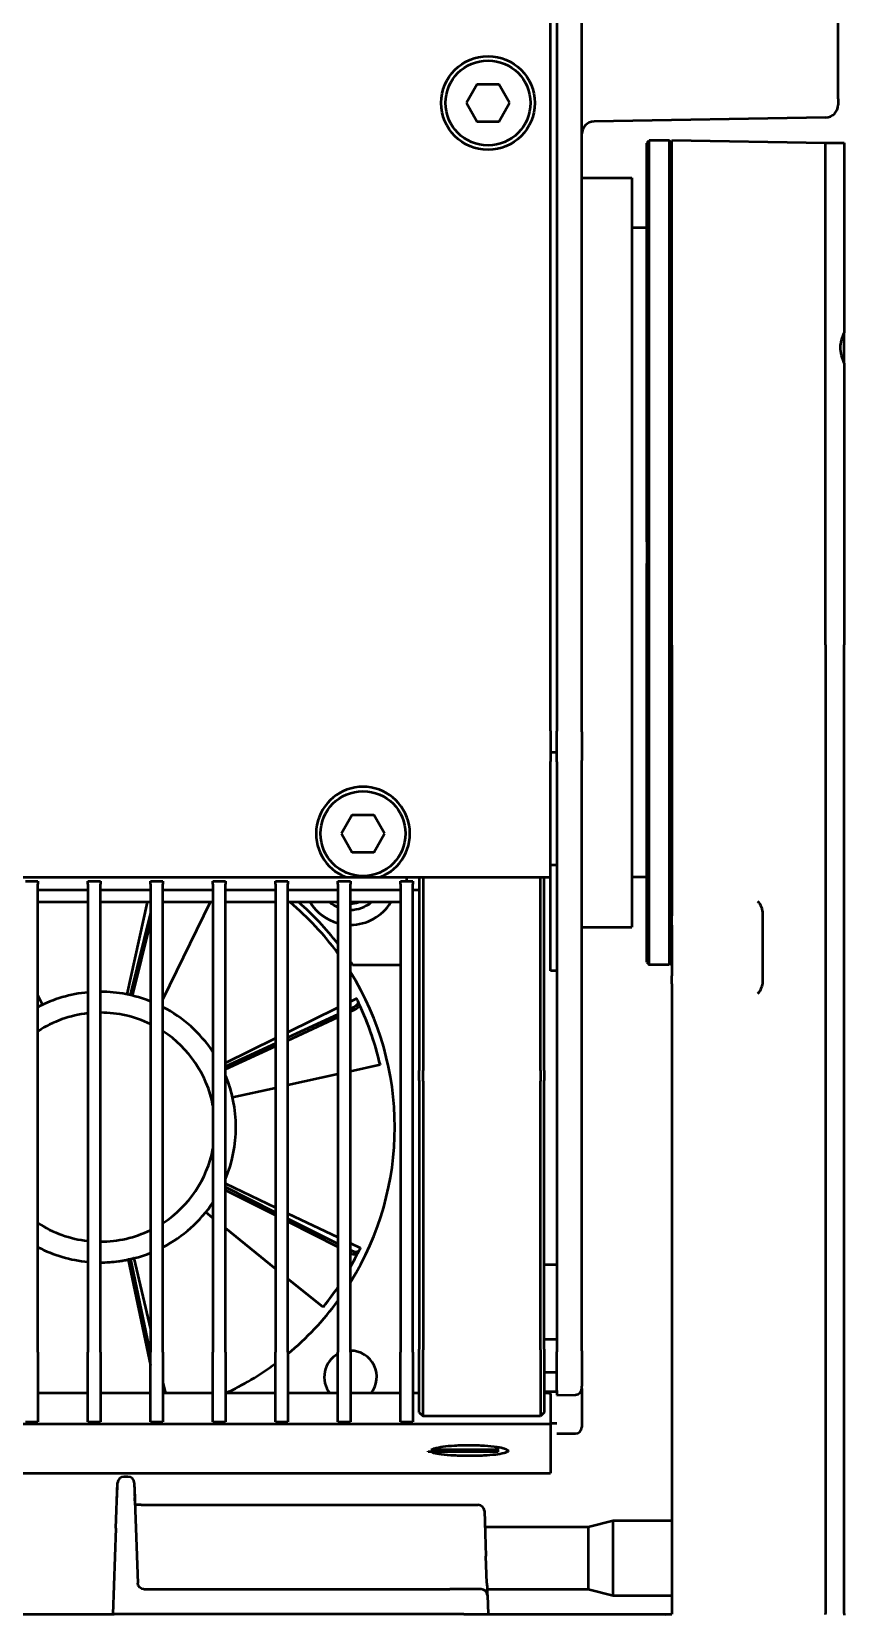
# Model space of a CAD drawing. Header units: millimetres. Extents: x 100 to 5488, y 100 to 4218.
# Drawn here: x 2516.1 to 2581.1, y 2160.7 to 2287.5 of the extents above; entities that cross this region are included whole.
import ezdxf

# ---------------------------------------------------------------- set-up
doc = ezdxf.new("R2010")
doc.units = ezdxf.units.MM
doc.header["$LTSCALE"] = 20
doc.layers.add('Visible (ANSI)', color=7, linetype='Continuous', lineweight=50)

msp = doc.modelspace()

# ---------------------------------------------------------------- linework, layer by layer
at = {"layer": 'Visible (ANSI)'}
for p, q in [((2557.613, 2231.479), (2557.613, 2302.433)), ((2558.113, 2302.452), (2558.113, 2231.439)), ((2580.613, 2282.067), (2580.613, 2294.663)), ((2560.113, 2231.403), (2560.113, 2292.922)), ((2551.747, 2283.241), (2550.881, 2281.741)), ((2551.747, 2283.241), (2553.479, 2283.241)), ((2554.345, 2281.741), (2553.479, 2283.241)), ((2550.881, 2281.741), (2551.747, 2280.241)), ((2553.479, 2280.241), (2554.345, 2281.741)), ((2580.613, 2282.067), (2580.613, 2281.581)), ((2553.479, 2280.241), (2551.747, 2280.241)), ((2579.63, 2280.581), (2561.095, 2280.258)), ((2565.363, 2278.591), (2565.313, 2278.529)), ((2565.313, 2246.604), (2565.313, 2278.529)), ((2565.363, 2278.591), (2565.513, 2278.741)), ((2565.513, 2212.741), (2565.513, 2278.741)), ((2567.113, 2278.741), (2565.513, 2278.741)), ((2567.113, 2278.741), (2567.113, 2212.741)), ((2567.313, 2278.541), (2567.113, 2278.741)), ((2567.313, 2238.318), (2567.313, 2278.737)), ((2579.613, 2278.523), (2567.313, 2278.737)), ((2579.613, 2238.362), (2579.613, 2278.541)), ((2579.613, 2278.541), (2581.113, 2278.541)), ((2581.113, 2278.541), (2581.113, 2263.33)), ((2560.113, 2275.741), (2564.113, 2275.741)), ((2564.113, 2275.741), (2564.113, 2215.741)), ((2565.313, 2271.741), (2564.113, 2271.741)), ((2581.113, 2260.921), (2581.113, 2263.33)), ((2581.113, 2260.921), (2581.113, 2238.362)), ((2565.313, 2246.604), (2565.313, 2244.878)), ((2565.313, 2212.952), (2565.313, 2244.878)), ((2567.313, 2238.318), (2567.313, 2217.908)), ((2579.613, 2238.362), (2579.613, 2206.862)), ((2581.113, 2206.862), (2581.113, 2238.362)), ((2557.613, 2231.479), (2557.613, 2229.004)), ((2558.113, 2228.998), (2558.113, 2231.439)), ((2560.113, 2231.403), (2560.113, 2229.09)), ((2558.113, 2229.741), (2557.613, 2229.741)), ((2560.113, 2181.831), (2560.113, 2229.09)), ((2557.613, 2219.741), (2557.613, 2229.004)), ((2558.113, 2228.998), (2558.113, 2181.74)), ((2541.747, 2224.741), (2540.881, 2223.241)), ((2541.747, 2224.741), (2543.479, 2224.741)), ((2544.345, 2223.241), (2543.479, 2224.741)), ((2540.881, 2223.241), (2541.747, 2221.741)), ((2543.479, 2221.741), (2544.345, 2223.241)), ((2543.479, 2221.741), (2541.747, 2221.741)), ((2557.613, 2220.741), (2558.113, 2220.741)), ((2412.959, 2219.741), (2541.266, 2219.741)), ((2515.613, 2219.441), (2516.613, 2219.441)), ((2516.613, 2219.441), (2516.613, 2219.206)), ((2516.613, 2181.713), (2516.613, 2219.206)), ((2520.613, 2219.206), (2520.613, 2219.441)), ((2520.613, 2219.441), (2521.613, 2219.441)), ((2520.613, 2219.206), (2520.613, 2181.713)), ((2521.613, 2219.441), (2521.613, 2219.206)), ((2521.613, 2181.713), (2521.613, 2219.206)), ((2525.613, 2219.206), (2525.613, 2219.441)), ((2525.613, 2219.441), (2526.613, 2219.441)), ((2525.613, 2219.206), (2525.613, 2181.713)), ((2526.613, 2219.441), (2526.613, 2219.206)), ((2526.613, 2181.713), (2526.613, 2219.206)), ((2530.613, 2219.206), (2530.613, 2219.441)), ((2530.613, 2219.441), (2531.613, 2219.441)), ((2530.613, 2219.206), (2530.613, 2181.713)), ((2531.613, 2219.441), (2531.613, 2219.206)), ((2531.613, 2181.713), (2531.613, 2219.206)), ((2535.613, 2219.206), (2535.613, 2219.441)), ((2535.613, 2219.441), (2536.613, 2219.441)), ((2535.613, 2219.206), (2535.613, 2181.713)), ((2536.613, 2219.441), (2536.613, 2219.206)), ((2536.613, 2181.713), (2536.613, 2219.206)), ((2540.613, 2219.206), (2540.613, 2219.441)), ((2540.613, 2219.441), (2541.613, 2219.441)), ((2540.613, 2219.206), (2540.613, 2181.713)), ((2541.28, 2219.741), (2543.947, 2219.741)), ((2541.613, 2219.441), (2541.613, 2219.206)), ((2541.613, 2181.713), (2541.613, 2219.206)), ((2543.959, 2219.741), (2557.613, 2219.741)), ((2545.613, 2219.206), (2545.613, 2219.441)), ((2545.613, 2219.441), (2546.613, 2219.441)), ((2545.613, 2219.206), (2545.613, 2181.713)), ((2546.113, 2219.441), (2546.113, 2219.741)), ((2546.613, 2219.441), (2546.613, 2219.206)), ((2546.613, 2181.713), (2546.613, 2219.206)), ((2547.113, 2219.741), (2547.113, 2204.278)), ((2547.413, 2219.741), (2547.413, 2204.278)), ((2556.813, 2204.278), (2556.813, 2219.741)), ((2557.113, 2204.278), (2557.113, 2219.741)), ((2557.613, 2212.241), (2557.613, 2219.741)), ((2565.313, 2219.741), (2564.113, 2219.741)), ((2516.613, 2218.741), (2520.613, 2218.741)), ((2520.613, 2217.741), (2516.613, 2217.741)), ((2521.613, 2218.741), (2525.613, 2218.741)), ((2525.613, 2217.741), (2521.613, 2217.741)), ((2523.742, 2210.363), (2525.369, 2217.741)), ((2526.613, 2218.741), (2530.613, 2218.741)), ((2530.613, 2217.741), (2526.613, 2217.741)), ((2530.396, 2217.741), (2526.613, 2209.987)), ((2531.613, 2218.741), (2535.613, 2218.741)), ((2535.613, 2217.741), (2531.613, 2217.741)), ((2536.613, 2218.741), (2540.613, 2218.741)), ((2540.613, 2217.741), (2536.613, 2217.741)), ((2541.613, 2218.741), (2545.613, 2218.741)), ((2545.613, 2217.741), (2541.613, 2217.741)), ((2546.613, 2218.741), (2547.113, 2218.741)), ((2567.313, 2217.908), (2567.313, 2217.153)), ((2525.613, 2216.911), (2523.996, 2210.309)), ((2567.313, 2217.153), (2567.313, 2216.656)), ((2567.313, 2215.901), (2567.313, 2216.656)), ((2574.596, 2211.433), (2574.596, 2216.819)), ((2524.189, 2210.263), (2525.613, 2216.075)), ((2560.113, 2215.741), (2564.113, 2215.741)), ((2567.313, 2215.901), (2567.313, 2211.843)), ((2541.787, 2212.741), (2545.613, 2212.741)), ((2565.313, 2212.952), (2565.313, 2212.952)), ((2565.313, 2212.952), (2565.363, 2212.891)), ((2565.363, 2212.891), (2565.513, 2212.741)), ((2567.113, 2212.741), (2565.513, 2212.741)), ((2567.313, 2212.941), (2567.113, 2212.741)), ((2558.113, 2212.241), (2557.613, 2212.241)), ((2567.313, 2211.22), (2567.313, 2211.843)), ((2516.613, 2210.276), (2516.968, 2209.528)), ((2541.613, 2209.798), (2542.09, 2210.032)), ((2567.313, 2211.22), (2567.313, 2210.91)), ((2567.313, 2210.91), (2567.313, 2210.287)), ((2567.313, 2210.287), (2567.313, 2206.847)), ((2536.613, 2207.342), (2540.613, 2209.307)), ((2540.613, 2208.755), (2536.613, 2206.904)), ((2541.87, 2209.337), (2541.613, 2209.218)), ((2541.613, 2208.999), (2541.955, 2209.157)), ((2542.298, 2209.604), (2542.217, 2209.775)), ((2536.613, 2206.684), (2540.613, 2208.536)), ((2531.613, 2204.885), (2535.613, 2206.85)), ((2535.613, 2206.441), (2531.613, 2204.589)), ((2531.613, 2204.37), (2535.613, 2206.221)), ((2567.313, 2206.847), (2567.313, 2199.579)), ((2579.613, 2206.862), (2579.613, 2199.607)), ((2581.113, 2199.607), (2581.113, 2206.862)), ((2540.613, 2203.984), (2536.613, 2203.09)), ((2543.978, 2204.735), (2541.613, 2204.207)), ((2543.944, 2204.89), (2543.978, 2204.735)), ((2547.113, 2203.462), (2547.113, 2204.278)), ((2547.413, 2203.41), (2547.413, 2204.278)), ((2556.813, 2204.278), (2556.813, 2203.41)), ((2557.113, 2204.278), (2557.113, 2203.462)), ((2535.613, 2202.867), (2532.186, 2202.102)), ((2547.113, 2203.462), (2547.113, 2181.969)), ((2547.413, 2203.41), (2547.413, 2181.917)), ((2556.813, 2181.917), (2556.813, 2203.41)), ((2557.113, 2181.969), (2557.113, 2203.462)), ((2567.313, 2199.579), (2567.313, 2160.786)), ((2579.613, 2199.607), (2579.613, 2160.81)), ((2581.113, 2160.81), (2581.113, 2199.607)), ((2531.613, 2195.215), (2535.613, 2193.313)), ((2535.613, 2192.904), (2531.613, 2194.921)), ((2531.613, 2194.698), (2535.613, 2192.681)), ((2530.613, 2192.45), (2530.03, 2192.921)), ((2536.613, 2192.837), (2540.613, 2190.934)), ((2540.613, 2190.383), (2536.613, 2192.4)), ((2535.613, 2188.399), (2531.613, 2191.639)), ((2536.613, 2192.177), (2540.613, 2190.16)), ((2541.613, 2190.459), (2542.397, 2190.086)), ((2541.716, 2189.826), (2541.613, 2189.878)), ((2542.191, 2189.656), (2542.275, 2189.826)), ((2524.03, 2189.179), (2523.835, 2189.138)), ((2523.835, 2189.138), (2525.613, 2180.66)), ((2525.613, 2181.63), (2524.03, 2189.179)), ((2524.282, 2189.239), (2525.613, 2183.551)), ((2541.613, 2189.656), (2541.628, 2189.648)), ((2557.113, 2188.741), (2558.113, 2188.741)), ((2539.419, 2185.315), (2536.613, 2187.589)), ((2539.519, 2185.438), (2539.419, 2185.315)), ((2558.113, 2182.741), (2557.113, 2182.741)), ((2516.613, 2181.713), (2516.613, 2176.137)), ((2520.613, 2176.137), (2520.613, 2181.713)), ((2521.613, 2181.713), (2521.613, 2176.137)), ((2525.613, 2176.137), (2525.613, 2181.713)), ((2526.613, 2181.713), (2526.613, 2176.137)), ((2530.613, 2176.137), (2530.613, 2181.713)), ((2531.613, 2181.713), (2531.613, 2176.137)), ((2535.613, 2176.137), (2535.613, 2181.713)), ((2536.613, 2181.713), (2536.613, 2176.137)), ((2540.613, 2176.137), (2540.613, 2181.713)), ((2541.613, 2181.713), (2541.613, 2176.137)), ((2545.613, 2176.137), (2545.613, 2181.713)), ((2546.613, 2181.713), (2546.613, 2176.137)), ((2547.113, 2176.942), (2547.113, 2181.969)), ((2547.413, 2176.665), (2547.413, 2181.917)), ((2556.813, 2181.917), (2556.813, 2176.665)), ((2557.113, 2181.969), (2557.113, 2176.942)), ((2558.113, 2178.663), (2558.113, 2181.74)), ((2560.113, 2181.831), (2560.113, 2179)), ((2558.113, 2180.103), (2557.113, 2180.103)), ((2520.613, 2178.435), (2516.613, 2178.435)), ((2525.613, 2178.435), (2521.613, 2178.435)), ((2526.613, 2179.275), (2526.809, 2178.435)), ((2530.613, 2178.435), (2526.613, 2178.435)), ((2535.613, 2178.435), (2531.613, 2178.435)), ((2540.613, 2178.435), (2536.613, 2178.435)), ((2545.613, 2178.435), (2541.613, 2178.435)), ((2547.113, 2178.435), (2546.613, 2178.435)), ((2557.113, 2178.581), (2558.113, 2178.581)), ((2557.313, 2178.435), (2557.113, 2178.435)), ((2557.613, 2178.373), (2557.613, 2177.15)), ((2558.113, 2178.663), (2558.113, 2178.275)), ((2560.113, 2178.804), (2560.113, 2178.997)), ((2560.113, 2178.804), (2560.113, 2175.706)), ((2557.613, 2177.15), (2557.613, 2175.928)), ((2558.113, 2178.275), (2559.623, 2178.305)), ((1605.913, 2175.99), (2557.313, 2175.99)), ((2515.613, 2176.131), (2516.613, 2176.131)), ((2516.613, 2176.137), (2516.613, 2176.131)), ((2520.613, 2176.131), (2520.613, 2176.137)), ((2520.613, 2176.131), (2521.613, 2176.131)), ((2521.613, 2176.137), (2521.613, 2176.131)), ((2525.613, 2176.131), (2525.613, 2176.137)), ((2525.613, 2176.131), (2526.613, 2176.131)), ((2526.613, 2176.137), (2526.613, 2176.131)), ((2530.613, 2176.131), (2530.613, 2176.137)), ((2530.613, 2176.131), (2531.613, 2176.131)), ((2531.613, 2176.137), (2531.613, 2176.131)), ((2535.613, 2176.131), (2535.613, 2176.137)), ((2535.613, 2176.131), (2536.613, 2176.131)), ((2536.613, 2176.137), (2536.613, 2176.131)), ((2540.613, 2176.131), (2540.613, 2176.137)), ((2540.613, 2176.131), (2541.613, 2176.131)), ((2541.613, 2176.137), (2541.613, 2176.131)), ((2545.613, 2176.131), (2545.613, 2176.137)), ((2545.613, 2176.131), (2546.613, 2176.131)), ((2546.613, 2176.137), (2546.613, 2176.131)), ((2547.113, 2176.889), (2547.113, 2176.942)), ((2547.113, 2176.889), (2547.413, 2176.589)), ((2547.413, 2176.589), (2547.413, 2176.665)), ((2556.813, 2176.589), (2547.413, 2176.589)), ((2557.113, 2176.889), (2556.813, 2176.589)), ((2556.813, 2176.665), (2556.813, 2176.589)), ((2557.113, 2176.942), (2557.113, 2176.889)), ((2558.113, 2176.006), (2557.613, 2176.006)), ((2557.613, 2175.928), (2557.613, 2172.041)), ((2558.113, 2175.206), (2559.613, 2175.206)), ((2547.813, 2173.741), (2547.813, 2173.785)), ((2553.413, 2173.741), (2547.813, 2173.741)), ((2548.031, 2173.941), (2553.413, 2173.941)), ((2553.192, 2174.162), (2553.413, 2173.941)), ((2553.413, 2173.741), (2553.413, 2173.941)), ((1605.613, 2172.041), (2557.613, 2172.041)), ((2522.854, 2167.639), (2522.98, 2171.258)), ((2522.939, 2170.094), (2522.98, 2171.258)), ((2523.816, 2171.741), (2523.48, 2171.741)), ((2524.315, 2171.258), (2524.356, 2170.094)), ((2524.315, 2171.258), (2524.442, 2167.639)), ((2522.939, 2170.094), (2522.939, 2170.094)), ((2522.939, 2170.094), (2522.939, 2170.094)), ((2524.377, 2169.491), (2524.356, 2170.094)), ((2524.86, 2169.491), (2524.86, 2169.491)), ((2524.86, 2169.491), (2551.824, 2169.491)), ((2524.86, 2169.491), (2524.86, 2169.491)), ((2524.394, 2169.008), (2524.394, 2169.008)), ((2552.324, 2169.008), (2552.354, 2168.151)), ((2552.324, 2169.008), (2552.45, 2165.389)), ((2560.613, 2167.741), (2562.613, 2168.241)), ((2562.613, 2162.241), (2562.613, 2168.241)), ((2562.613, 2168.241), (2567.313, 2168.241)), ((2522.854, 2167.639), (2522.613, 2160.741)), ((2524.442, 2167.639), (2524.596, 2163.223)), ((2552.368, 2167.741), (2560.613, 2167.741)), ((2560.613, 2167.741), (2560.613, 2162.741)), ((2552.526, 2163.223), (2552.45, 2165.389)), ((2525.096, 2162.741), (2549.561, 2162.741)), ((2549.561, 2162.741), (2549.562, 2162.741)), ((2552.06, 2162.741), (2549.562, 2162.741)), ((2552.543, 2162.741), (2560.613, 2162.741)), ((2552.56, 2162.258), (2552.613, 2160.741)), ((2560.613, 2162.741), (2562.613, 2162.241)), ((2562.613, 2162.241), (2567.313, 2162.241)), ((2243.817, 2160.741), (2522.712, 2160.741)), ((2523.112, 2160.741), (2522.712, 2160.741)), ((2549.615, 2160.741), (2523.112, 2160.741)), ((2550.692, 2160.741), (2549.615, 2160.741)), ((2550.692, 2160.741), (2567.113, 2160.741)), ((2579.613, 2160.78), (2579.613, 2160.81)), ((2579.613, 2160.729), (2579.613, 2160.78)), ((2581.113, 2160.81), (2581.113, 2160.66))]:
    msp.add_line(p, q, dxfattribs=at)
for centre, radius in [((2552.613, 2281.741), 3.75), ((2552.613, 2281.741), 3.4), ((2542.613, 2223.241), 3.4)]:
    msp.add_circle(centre, radius, dxfattribs=at)
for centre, radius, start, end in [((2579.613, 2281.581), 1, 271, 0), ((2561.113, 2279.258), 1, 91, 180), ((2542.613, 2223.241), 3.75, 291.03947, 248.96053), ((2542.613, 2223.241), 3.75, 248.96053, 249.16417), ((2542.613, 2223.241), 3.75, 290.85655, 291.03947), ((2521.613, 2199.741), 23.542, 36.18842, 49.87158), ((2521.613, 2199.741), 24, 37.65846, 48.59038), ((2541.613, 2219.741), 3.8, 211.75686, 254.74248), ((2541.613, 2219.741), 2.6, 230.28486, 247.38014), ((2541.613, 2219.741), 3.8, 270, 328.24314), ((2541.613, 2219.741), 2.6, 270, 309.71514), ((2541.613, 2219.741), 2.1, 270, 287.75279), ((2521.613, 2199.741), 24, 32.79717, 33.55731), ((2521.613, 2199.741), 23.542, 328.16358, 31.83642), ((2521.613, 2199.741), 10.833, 95.29638, 117.48643), ((2521.613, 2199.741), 10.833, 68.33182, 90), ((2521.613, 2199.741), 9.167, 96.26291, 123.05573), ((2521.613, 2199.741), 9.167, 64.1279, 90), ((2521.613, 2199.741), 10.833, 33.82216, 62.51357), ((2521.613, 2199.741), 9.167, 10.9425, 56.94427), ((2521.613, 2199.741), 10.833, 337.38014, 22.61986), ((2521.613, 2199.741), 9.167, 303.05573, 349.0575), ((2521.613, 2199.741), 10.833, 297.48643, 326.17784), ((2521.613, 2199.741), 9.167, 236.94427, 263.73709), ((2521.613, 2199.741), 9.167, 270, 295.8721), ((2521.613, 2199.741), 10.833, 242.51357, 264.70362), ((2521.613, 2199.741), 10.833, 270, 291.66818), ((2521.613, 2199.741), 23.542, 309.58098, 323.81158), ((2541.613, 2179.741), 2.1, 118.43689, 218.43008), ((2541.613, 2179.741), 2.1, 321.56992, 90), ((2521.613, 2199.741), 23.542, 295.17634, 306.49055), ((2559.613, 2178.804), 0.5, 271.13206, 0.00322), ((2559.613, 2175.706), 0.5, 270, 0), ((2523.48, 2171.241), 0.5, 89.99935, 178.00003), ((2523.816, 2171.241), 0.5, 1.99993, 90.00019), ((2551.824, 2168.991), 0.5, 1.99999, 89.99994), ((2523.401, 2168.991), 0.5, 177.59885, 177.99927), ((2552.06, 2162.241), 0.5, 2.00485, 90.00103)]:
    msp.add_arc(centre, radius, start, end, dxfattribs=at)
for centre, major_axis, ratio, start_param, end_param in [((2523.439, 2170.077), (-0.5, 0.017), 0.6895151, 0.0000011, 0.0001782), ((2523.856, 2170.077), (0.5, 0.017), 0.6895128, 6.2831765, 6.283199), ((2523.353, 2167.622), (-0.5, 0.017), 0.0348783, 0, 0.0005347), ((2523.942, 2167.622), (0.5, 0.017), 0.0348783, 6.2827331, 6.2831853), ((2525.02, 2165.406), (-0.5, -0.017), 0.0348783, 0.000009, 0.0000485), ((2563.836, 2160.69), (-114.901, -4.011), 0.0005517, 1.596689, 1.6010423), ((2567.313, 2160.686), (0, 0.2), 0.0000459, 1.0453282, 1.2570187)]:
    msp.add_ellipse(centre, major_axis=major_axis, ratio=ratio, start_param=start_param, end_param=end_param, dxfattribs=at)
for points, knots in [([(2581.113, 2260.921), (2580.935, 2261.311), (2580.809, 2261.741), (2580.817, 2262.571), (2580.941, 2262.972), (2581.113, 2263.33)], [-1.91898718, -1.91898718, -1.91898718, -1.91898718, -1.77973988, -1.77973988, -1.64579305, -1.64579305, -1.64579305, -1.64579305]), ([(2565.313, 2246.604), (2565.345, 2246.321), (2565.363, 2246.032), (2565.363, 2245.449), (2565.345, 2245.161), (2565.313, 2244.878)], [-2.16635718, -2.16635718, -2.16635718, -2.16635718, -2.07883857, -2.07883857, -1.99129533, -1.99129533, -1.99129533, -1.99129533]), ([(2574.596, 2216.819), (2574.596, 2216.863), (2574.594, 2216.907), (2574.59, 2216.95), (2574.583, 2217.035), (2574.568, 2217.118), (2574.547, 2217.198), (2574.527, 2217.274), (2574.5, 2217.348), (2574.468, 2217.418), (2574.449, 2217.461), (2574.427, 2217.502), (2574.404, 2217.541), (2574.366, 2217.607), (2574.322, 2217.668), (2574.274, 2217.725), (2574.247, 2217.757), (2574.217, 2217.788), (2574.186, 2217.818)], [0, 0, 0, 0, 0.1120122, 0.1120122, 0.1120122, 0.3333333, 0.3333333, 0.3333333, 0.5409431, 0.5409431, 0.5409431, 0.6666667, 0.6666667, 0.6666667, 0.878397, 0.878397, 0.878397, 1, 1, 1, 1]), ([(2574.186, 2210.431), (2574.245, 2210.487), (2574.297, 2210.549), (2574.344, 2210.615), (2574.365, 2210.644), (2574.384, 2210.675), (2574.403, 2210.706), (2574.453, 2210.791), (2574.495, 2210.884), (2574.526, 2210.982), (2574.533, 2211.002), (2574.539, 2211.022), (2574.544, 2211.043), (2574.577, 2211.164), (2574.596, 2211.294), (2574.596, 2211.433)], [0, 0, 0, 0, 0.2305914, 0.2305914, 0.2305914, 0.3333333, 0.3333333, 0.3333333, 0.610748, 0.610748, 0.610748, 0.6666667, 0.6666667, 0.6666667, 1, 1, 1, 1]), ([(2542.13, 2209.952), (2542.097, 2210.018), (2542.083, 2210.045), (2542.101, 2210.009), (2542.132, 2209.948), (2542.216, 2209.776)], [-0.27858662, -0.27858662, -0.27858662, -0.27858662, -0.13379883, -0.13379883, -0.00000154, -0.00000154, -0.00000154, -0.00000154]), ([(2542.216, 2209.776), (2542.223, 2209.762), (2542.227, 2209.746), (2542.227, 2209.711), (2542.224, 2209.692), (2542.207, 2209.635), (2542.186, 2209.597), (2542.127, 2209.519), (2542.09, 2209.481), (2542.019, 2209.424), (2541.989, 2209.403), (2541.93, 2209.367), (2541.9, 2209.351), (2541.87, 2209.337)], [0.000001539, 0.000001539, 0.000001539, 0.000001539, 0.010595204, 0.010595204, 0.021535289, 0.021535289, 0.040334441, 0.040334441, 0.058560095, 0.058560095, 0.069741356, 0.069741356, 0.079788008, 0.079788008, 0.079788008, 0.079788008]), ([(2541.955, 2209.157), (2541.985, 2209.171), (2542.015, 2209.187), (2542.074, 2209.223), (2542.104, 2209.244), (2542.175, 2209.302), (2542.212, 2209.34), (2542.271, 2209.417), (2542.291, 2209.456), (2542.309, 2209.513), (2542.312, 2209.533), (2542.311, 2209.568), (2542.308, 2209.584), (2542.301, 2209.598)], [0.000001469, 0.000001469, 0.000001469, 0.000001469, 0.010031174, 0.010031174, 0.021271968, 0.021271968, 0.039385071, 0.039385071, 0.058101546, 0.058101546, 0.069091376, 0.069091376, 0.079687876, 0.079687876, 0.079687876, 0.079687876]), ([(2543.944, 2204.89), (2543.697, 2205.963), (2543.414, 2206.846), (2542.935, 2208.167), (2542.679, 2208.779), (2542.352, 2209.495), (2542.275, 2209.657), (2542.222, 2209.765)], [-0.84200199, -0.84200199, -0.84200199, -0.84200199, -0.63531392, -0.63531392, -0.46010232, -0.46010232, -0.36434731, -0.36434731, -0.36434731, -0.36434731]), ([(2543.978, 2204.735), (2543.741, 2205.799), (2543.468, 2206.674), (2543.006, 2207.982), (2542.758, 2208.59), (2542.435, 2209.316), (2542.356, 2209.484), (2542.304, 2209.594)], [0.000001, 0.000001, 0.000001, 0.000001, 0.37370823, 0.37370823, 0.68960986, 0.68960986, 0.87081453, 0.87081453, 0.87081453, 0.87081453]), ([(2532.186, 2202.102), (2532.067, 2202.631), (2531.916, 2203.113), (2531.712, 2203.664), (2531.66, 2203.795), (2531.613, 2203.907)], [-1.33223013, -1.33223013, -1.33223013, -1.33223013, -0.90911798, -0.90911798, -0.74582109, -0.74582109, -0.74582109, -0.74582109]), ([(2541.613, 2188.551), (2541.893, 2189.049), (2542.051, 2189.371), (2542.2, 2189.671), (2542.238, 2189.749), (2542.27, 2189.816)], [-0.73509512, -0.73509512, -0.73509512, -0.73509512, -0.51533377, -0.51533377, -0.42380792, -0.42380792, -0.42380792, -0.42380792]), ([(2542.275, 2189.827), (2542.269, 2189.813), (2542.258, 2189.801), (2542.231, 2189.778), (2542.214, 2189.768), (2542.159, 2189.747), (2542.116, 2189.739), (2542.018, 2189.737), (2541.966, 2189.743), (2541.876, 2189.763), (2541.842, 2189.774), (2541.777, 2189.798), (2541.746, 2189.811), (2541.716, 2189.826)], [0.000001539, 0.000001539, 0.000001539, 0.000001539, 0.010615537, 0.010615537, 0.021577745, 0.021577745, 0.040374803, 0.040374803, 0.058590608, 0.058590608, 0.069754556, 0.069754556, 0.079787942, 0.079787942, 0.079787942, 0.079787942]), ([(2542.397, 2190.086), (2542.397, 2190.086), (2542.394, 2190.079), (2542.376, 2190.04), (2542.349, 2189.982), (2542.275, 2189.827)], [-0.1835826, -0.1835826, -0.1835826, -0.1835826, -0.11958819, -0.11958819, -0.00000154, -0.00000154, -0.00000154, -0.00000154]), ([(2521.613, 2188.907), (2521.625, 2188.907), (2521.638, 2188.907), (2521.755, 2188.908), (2521.856, 2188.91), (2522.22, 2188.921), (2522.479, 2188.939), (2523.228, 2189.016), (2523.68, 2189.104), (2523.906, 2189.153)], [0.01188973, 0.01188973, 0.01188973, 0.01188973, 0.01773839, 0.01773839, 0.0660027, 0.0660027, 0.19485332, 0.19485332, 0.47557064, 0.47557064, 0.47557064, 0.47557064]), ([(2521.613, 2188.907), (2522.525, 2188.908), (2523.293, 2189.03), (2523.762, 2189.123), (2523.8, 2189.13), (2523.835, 2189.138)], [-0.98853651, -0.98853651, -0.98853651, -0.98853651, -0.44337513, -0.44337513, -0.39212552, -0.39212552, -0.39212552, -0.39212552]), ([(2523.835, 2189.138), (2523.895, 2189.15), (2523.94, 2189.16), (2523.976, 2189.168), (2523.98, 2189.169), (2523.983, 2189.17), (2523.984, 2189.17), (2523.984, 2189.17), (2523.984, 2189.17), (2523.984, 2189.17), (2523.984, 2189.17), (2523.984, 2189.17)], [0, 0, 0, 0, 0.054511018, 0.054511018, 0.061053324, 0.061053324, 0.061206654, 0.061206654, 0.061249106, 0.061249106, 0.061270331, 0.061270331, 0.061270331, 0.061270331]), ([(2523.997, 2189.173), (2523.997, 2189.173), (2523.997, 2189.173), (2523.997, 2189.173), (2523.997, 2189.173), (2523.997, 2189.173), (2523.997, 2189.173), (2523.998, 2189.173), (2523.998, 2189.173), (2523.999, 2189.173), (2524, 2189.174), (2524.008, 2189.175), (2524.015, 2189.177), (2524.034, 2189.181), (2524.044, 2189.184), (2524.058, 2189.187), (2524.062, 2189.188), (2524.068, 2189.189), (2524.069, 2189.189), (2524.076, 2189.191), (2524.08, 2189.192), (2524.08, 2189.192), (2524.08, 2189.192), (2524.08, 2189.192)], [0, 0, 0, 0, 0.000051696, 0.000051696, 0.000155087, 0.000155087, 0.000361869, 0.000361869, 0.000775434, 0.000775434, 0.00182227, 0.00182227, 0.012989016, 0.012989016, 0.027884545, 0.027884545, 0.037812606, 0.037812606, 0.041121228, 0.041121228, 0.057679838, 0.057679838, 0.059634004, 0.059634004, 0.059634004, 0.059634004]), ([(2524.064, 2189.188), (2524.064, 2189.188), (2524.064, 2189.188), (2524.064, 2189.188), (2524.064, 2189.188), (2524.064, 2189.188), (2524.064, 2189.188), (2524.064, 2189.188), (2524.064, 2189.188), (2524.065, 2189.188), (2524.065, 2189.189), (2524.066, 2189.189), (2524.068, 2189.189), (2524.076, 2189.191), (2524.083, 2189.193), (2524.101, 2189.197), (2524.11, 2189.199), (2524.129, 2189.204), (2524.136, 2189.205), (2524.153, 2189.209), (2524.162, 2189.211), (2524.183, 2189.216), (2524.194, 2189.219), (2524.23, 2189.227), (2524.256, 2189.233), (2524.282, 2189.239)], [0, 0, 0, 0, 0.00001274, 0.00001274, 0.000038219, 0.000038219, 0.000089177, 0.000089177, 0.000293011, 0.000293011, 0.000595768, 0.000595768, 0.00221051, 0.00221051, 0.010822274, 0.010822274, 0.022322319, 0.022322319, 0.027983576, 0.027983576, 0.032796646, 0.032796646, 0.0371358, 0.0371358, 0.045352847, 0.045352847, 0.045352847, 0.045352847]), ([(2541.613, 2188.552), (2541.813, 2188.909), (2541.956, 2189.186), (2542.111, 2189.493), (2542.152, 2189.576), (2542.186, 2189.646)], [0.56355113, 0.56355113, 0.56355113, 0.56355113, 0.81726448, 0.81726448, 0.93276211, 0.93276211, 0.93276211, 0.93276211]), ([(2541.628, 2189.648), (2541.658, 2189.633), (2541.688, 2189.619), (2541.754, 2189.595), (2541.789, 2189.585), (2541.878, 2189.565), (2541.93, 2189.559), (2542.028, 2189.562), (2542.071, 2189.57), (2542.126, 2189.591), (2542.144, 2189.601), (2542.171, 2189.624), (2542.182, 2189.636), (2542.188, 2189.65)], [0.000001469, 0.000001469, 0.000001469, 0.000001469, 0.010020737, 0.010020737, 0.021247246, 0.021247246, 0.039351812, 0.039351812, 0.058066815, 0.058066815, 0.069074768, 0.069074768, 0.079687834, 0.079687834, 0.079687834, 0.079687834]), ([(2557.613, 2178.373), (2557.613, 2178.377), (2557.611, 2178.381), (2557.603, 2178.389), (2557.597, 2178.392), (2557.574, 2178.403), (2557.553, 2178.41), (2557.499, 2178.422), (2557.466, 2178.427), (2557.411, 2178.432), (2557.392, 2178.433), (2557.353, 2178.435), (2557.333, 2178.436), (2557.313, 2178.436)], [-0.046846671, -0.046846671, -0.046846671, -0.046846671, -0.041180442, -0.041180442, -0.035539436, -0.035539436, -0.024216946, -0.024216946, -0.012094571, -0.012094571, -0.006062311, -0.006062311, -0.000054427, -0.000054427, -0.000054427, -0.000054427]), ([(2557.313, 2175.99), (2557.331, 2175.99), (2557.35, 2175.99), (2557.387, 2175.988), (2557.405, 2175.987), (2557.457, 2175.982), (2557.489, 2175.978), (2557.545, 2175.966), (2557.57, 2175.959), (2557.595, 2175.948), (2557.601, 2175.944), (2557.61, 2175.936), (2557.613, 2175.932), (2557.613, 2175.928)], [0.000054426, 0.000054426, 0.000054426, 0.000054426, 0.00568739, 0.00568739, 0.011344875, 0.011344875, 0.022712286, 0.022712286, 0.034821906, 0.034821906, 0.040854775, 0.040854775, 0.046914313, 0.046914313, 0.046914313, 0.046914313]), ([(2554.213, 2173.821), (2554.213, 2173.789), (2554.187, 2173.758), (2554.088, 2173.697), (2554.014, 2173.667), (2553.694, 2173.576), (2553.403, 2173.535), (2552.934, 2173.48), (2552.623, 2173.455), (2551.913, 2173.42), (2551.514, 2173.411), (2550.693, 2173.413), (2550.27, 2173.424), (2549.549, 2173.461), (2549.201, 2173.488), (2548.639, 2173.561), (2548.432, 2173.602), (2548.196, 2173.673), (2548.128, 2173.702), (2548.077, 2173.734), (2548.072, 2173.737), (2548.068, 2173.741)], [0.0000019, 0.0000019, 0.0000019, 0.0000019, 0.0687329, 0.0687329, 0.1374126, 0.1374126, 0.2965744, 0.2965744, 0.5086311, 0.5086311, 0.7399377, 0.7399377, 0.9850101, 0.9850101, 1.1941315, 1.1941315, 1.3721653, 1.3721653, 1.4781844, 1.4781844, 1.4897624, 1.4897624, 1.4897624, 1.4897624]), ([(2548.222, 2173.983), (2548.248, 2173.993), (2548.276, 2174.003), (2548.513, 2174.078), (2548.786, 2174.127), (2549.292, 2174.199), (2549.604, 2174.23), (2550.313, 2174.274), (2550.712, 2174.285), (2551.533, 2174.283), (2551.955, 2174.269), (2552.677, 2174.222), (2553.024, 2174.189), (2553.586, 2174.102), (2553.793, 2174.055), (2554.03, 2173.976), (2554.097, 2173.945), (2554.189, 2173.883), (2554.213, 2173.852), (2554.213, 2173.821)], [0.1155745, 0.1155745, 0.1155745, 0.1155745, 0.1374682, 0.1374682, 0.2840797, 0.2840797, 0.4484197, 0.4484197, 0.6276668, 0.6276668, 0.8175869, 0.8175869, 0.9796596, 0.9796596, 1.1176273, 1.1176273, 1.1997347, 1.1997347, 1.2818298, 1.2818298, 1.2818298, 1.2818298]), ([(2524.86, 2169.491), (2524.809, 2169.491), (2524.759, 2169.491), (2524.709, 2169.491), (2524.654, 2169.491), (2524.6, 2169.491), (2524.547, 2169.491), (2524.489, 2169.491), (2524.432, 2169.491), (2524.377, 2169.491)], [0.00001775, 0.00001775, 0.00001775, 0.00001775, 0.11032803, 0.11032803, 0.11032803, 0.23210698, 0.23210698, 0.23210698, 0.36596022, 0.36596022, 0.36596022, 0.36596022]), ([(2552.553, 2162.45), (2552.553, 2162.447), (2552.555, 2162.389), (2552.557, 2162.343), (2552.558, 2162.312)], [0.58987898, 0.58987898, 0.58987898, 0.58987898, 0.6, 0.78403279, 0.78403279, 0.78403279, 0.78403279])]:
    msp.add_open_spline(points, degree=3, knots=knots, dxfattribs=at)
for points in [[(2516.968, 2209.528), (2516.846, 2209.47), (2516.728, 2209.411), (2516.613, 2209.351)], [(2521.613, 2188.907), (2521.756, 2188.907), (2521.894, 2188.91), (2522.029, 2188.915)], [(2523.216, 2189.027), (2523.517, 2189.072), (2523.758, 2189.121), (2523.906, 2189.153)], [(2524.282, 2189.239), (2524.282, 2189.239), (2524.217, 2189.221), (2524.03, 2189.179)], [(2539.419, 2185.315), (2539.88, 2185.884), (2540.276, 2186.428), (2540.613, 2186.928)], [(2539.519, 2185.438), (2539.936, 2185.96), (2540.298, 2186.46), (2540.613, 2186.927)], [(2523.816, 2171.741), (2523.816, 2171.741), (2523.816, 2171.741), (2523.816, 2171.741)], [(2525.096, 2162.741), (2524.839, 2162.741), (2524.605, 2162.967), (2524.596, 2163.223)], [(2552.526, 2163.223), (2552.53, 2163.119), (2552.533, 2163.015), (2552.537, 2162.917)], [(2552.537, 2162.917), (2552.54, 2162.833), (2552.542, 2162.752), (2552.545, 2162.678)], [(2552.545, 2162.678), (2552.548, 2162.591), (2552.551, 2162.513), (2552.553, 2162.45)], [(2552.558, 2162.312), (2552.559, 2162.287), (2552.559, 2162.271), (2552.56, 2162.263)], [(2552.56, 2162.262), (2552.56, 2162.26), (2552.56, 2162.258), (2552.56, 2162.258)]]:
    msp.add_open_spline(points, degree=3, dxfattribs=at)

doc.saveas('drawing.dxf')
